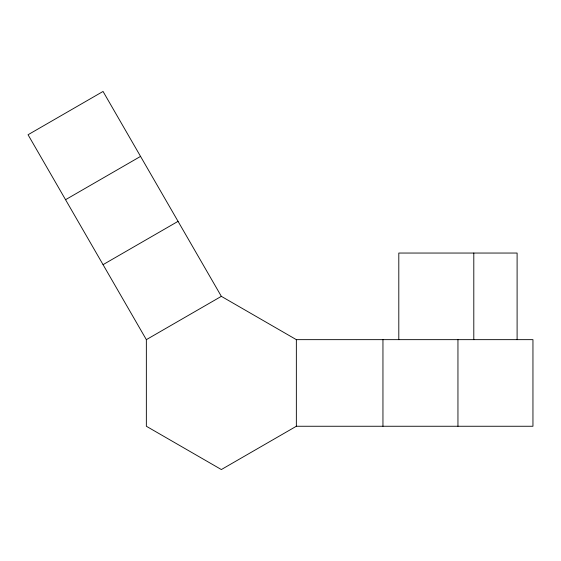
<?xml version="1.0" encoding="UTF-8"?>
<svg xmlns="http://www.w3.org/2000/svg" width="561" height="561" viewBox="0 0 561 561"><rect width="100%" height="100%" fill="white"/><g stroke="black" fill="none" stroke-linecap="round" stroke-linejoin="round"><path stroke-width="0.84" d="M65.553 199.702L140.552 156.4M103.049 264.652L178.047 221.35M146.351 339.65L221.35 296.348L296.348 339.65L532.95 339.65L532.95 426.255L296.348 426.255L221.35 469.55L146.351 426.255L146.351 339.65L28.05 134.745L103.049 91.45L221.35 296.348M517.102 339.65L517.102 253.046L398.801 253.046L398.801 339.65M473.8 253.046L473.8 339.65M457.951 339.65L457.951 426.255M382.953 339.65L382.953 426.255M296.348 339.65L296.348 426.255"/></g></svg>
